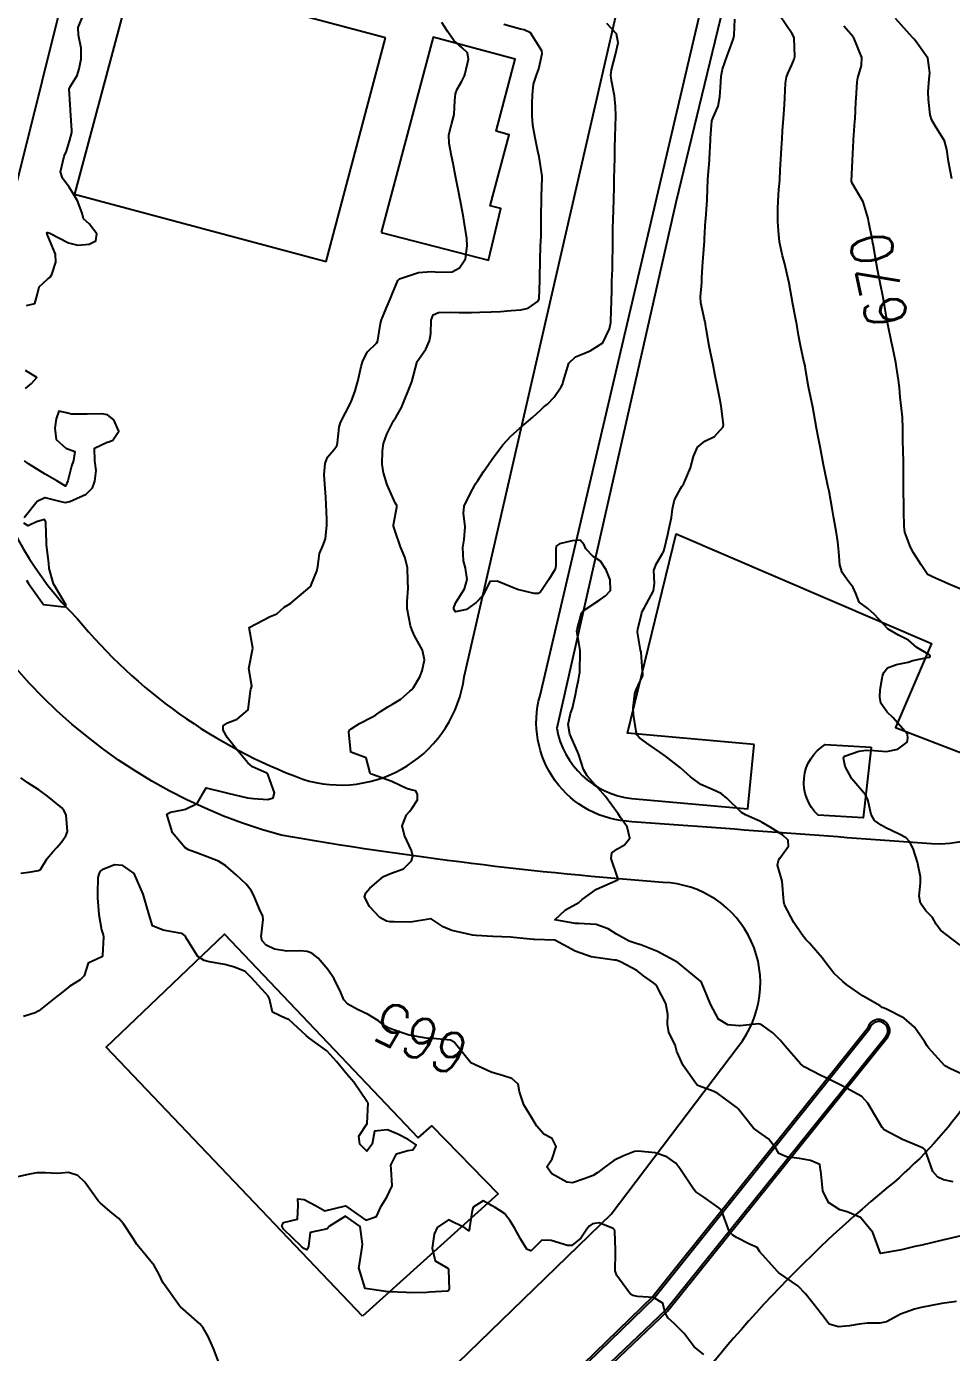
# Model space of a CAD drawing. Header units: metres. Extents: x 292545 to 299085, y 7450245 to 7463078.
# Drawn here: x 295792.5 to 295882.3, y 7458799.6 to 7458928.2 of the extents above; entities that cross this region are included whole.
import ezdxf
from ezdxf.enums import TextEntityAlignment as Align

# ---------------------------------------------------------------- set-up
doc = ezdxf.new("R2010")
doc.units = ezdxf.units.M
for name, color, linetype in [('Area Verde e Lazer', 94, 'Continuous'), ('Cotas', 45, 'Continuous'), ('Curvas de Nivel 1m', 11, 'Continuous'), ('Curvas de Nivel 5m', 15, 'Continuous'), ('Edificações', 30, 'Continuous'), ('Vias Primárias', 230, 'Continuous')]:
    doc.layers.add(name, color=color, linetype=linetype)
doc.styles.add('Style-STANDARD', font='STANDARD.shx')

msp = doc.modelspace()

# ---------------------------------------------------------------- linework, layer by layer
at = {"layer": 'Area Verde e Lazer'}
msp.add_lwpolyline([(295790.51, 7458745.2), (295823.23, 7458773.94), (295854.58, 7458803.75), (295875.91, 7458830.26, 1.297883), (295874.34, 7458830.96), (295853.49, 7458804.94), (295829.59, 7458781.75), (295791.38, 7458747.75), (295789.2, 7458746.09, 1.391455)], format="xyb", close=True, dxfattribs=at)
at = {"layer": 'Curvas de Nivel 1m', "flags": 128}
for points, elevation in [([(295792.51, 7458901.19), (295793.32, 7458901.38), (295793.56, 7458902.19), (295793.73, 7458902.99), (295794.54, 7458903.73), (295794.81, 7458903.91), (295794.97, 7458904.18), (295795.36, 7458905.38), (295795.32, 7458906.17), (295794.59, 7458907.93), (295794.48, 7458908.18), (295794.51, 7458908.26), (295794.59, 7458908.26), (295794.77, 7458908.18), (295796.58, 7458907.25), (295797.48, 7458907.04), (295798.58, 7458907.13), (295799.25, 7458907.45), (295799.34, 7458908.12), (295798.6, 7458909.09), (295798.03, 7458909.57), (295797.9, 7458910.14), (295797.45, 7458911.32), (295796.97, 7458912.15), (295796.65, 7458912.66), (295796.01, 7458913.52), (295795.8, 7458914.16), (295796.17, 7458915.65), (295796.38, 7458916.15), (295796.47, 7458916.37), (295796.7, 7458917.11), (295796.9, 7458917.96), (295796.92, 7458918.15), (295796.79, 7458920.09), (295796.78, 7458920.15), (295796.74, 7458920.68), (295796.64, 7458922.15), (295796.77, 7458922.45), (295797.43, 7458923.49), (295797.64, 7458924.14), (295797.83, 7458925.11), (295797.83, 7458926.14), (295797.57, 7458927.39), (295797.52, 7458928.14), (295797.9, 7458929.08)], 664), ([(295883.63, 7458826.47), (295882.19, 7458827.13), (295881.64, 7458827.43), (295880.08, 7458829.16), (295879.9, 7458829.4), (295879.67, 7458829.77), (295878.71, 7458831.18), (295877.69, 7458832.04), (295876, 7458832.91), (295875.7, 7458833.04), (295875.58, 7458833.09), (295875.36, 7458833.22), (295873.72, 7458834.18), (295872.14, 7458835.26), (295871.74, 7458835.59), (295870.88, 7458836.41), (295870.21, 7458837.28), (295869.76, 7458837.89), (295868.5, 7458839.3), (295868.15, 7458839.67), (295867.79, 7458840.11), (295866.99, 7458841.32), (295866.1, 7458843.05), (295866.02, 7458843.33), (295865.85, 7458845.33), (295865.42, 7458846.89), (295865.52, 7458847.34), (295865.64, 7458847.57), (295865.88, 7458847.93), (295866.48, 7458848.74), (295866.45, 7458849.32), (295865.91, 7458849.83), (295864.69, 7458850.57), (295863.92, 7458851.03), (295863.71, 7458851.14), (295863.23, 7458851.36), (295862.3, 7458851.75), (295861.93, 7458851.99), (295860.48, 7458853.39), (295859.95, 7458853.85), (295859.16, 7458854.2), (295857.96, 7458854.72), (295856.96, 7458855.44), (295855.98, 7458856.31), (295854.54, 7458857.46), (295854, 7458857.83), (295852.95, 7458858.54), (295852.02, 7458859.24), (295851.8, 7458859.5), (295851.69, 7458859.84), (295851.44, 7458861.51), (295851.41, 7458862.14), (295851.57, 7458863.5), (295851.68, 7458863.89), (295852.08, 7458864.73), (295852.34, 7458865.24), (295852.34, 7458865.5), (295852.31, 7458865.71), (295852.16, 7458867.5), (295852.16, 7458867.54), (295852.12, 7458867.75), (295851.83, 7458869.5), (295851.84, 7458869.8), (295852.16, 7458871.08), (295852.25, 7458871.41), (295852.28, 7458871.5), (295852.47, 7458871.8), (295853.36, 7458873.48), (295853.46, 7458874.21), (295853.42, 7458875.48), (295853.62, 7458876.08), (295854.23, 7458877.12), (295854.36, 7458877.34), (295854.42, 7458877.47), (295854.75, 7458878.97), (295854.87, 7458879.46), (295855.12, 7458880.61), (295855.23, 7458881.46), (295855.42, 7458882.33), (295856.02, 7458883.45), (295856.13, 7458883.62), (295856.31, 7458883.92), (295856.95, 7458885.44), (295857.25, 7458886.53), (295857.65, 7458887.43), (295858.36, 7458888.03), (295859.3, 7458888.48), (295860.15, 7458889.4), (295860.16, 7458889.62), (295859.94, 7458891.4), (295859.84, 7458891.97), (295859.55, 7458893.41), (295859.33, 7458894.51), (295859.16, 7458895.41), (295858.82, 7458897.06), (295858.75, 7458897.42), (295858.49, 7458898.94), (295858.42, 7458899.35), (295858.41, 7458899.42), (295858.39, 7458899.53), (295857.97, 7458901.43), (295857.94, 7458902.01), (295858.05, 7458903.42), (295858.08, 7458903.89), (295858.16, 7458905.42), (295858.18, 7458905.81), (295858.31, 7458907.42), (295858.32, 7458907.69), (295858.43, 7458909.42), (295858.44, 7458909.59), (295858.58, 7458911.42), (295858.58, 7458911.47), (295858.66, 7458913.42), (295858.81, 7458915.29), (295858.82, 7458915.42), (295858.9, 7458917.22), (295858.92, 7458917.42), (295859.05, 7458919.09), (295859.16, 7458919.42), (295859.64, 7458920.51), (295859.82, 7458921.41), (295859.86, 7458922.31), (295859.93, 7458923.41), (295860.07, 7458924.12), (295860.52, 7458925.39), (295860.81, 7458926.17), (295861.14, 7458927.07), (295861.2, 7458927.39), (295861.27, 7458928.96)], 668), ([(295883.14, 7458839.13), (295881.79, 7458840.14), (295881.23, 7458840.58), (295880.82, 7458841.15), (295880.44, 7458841.79), (295879.82, 7458842.45), (295879.28, 7458843.18), (295879.15, 7458843.86), (295879.29, 7458845.18), (295879.28, 7458845.76), (295878.99, 7458847.18), (295878.57, 7458848.5), (295878.21, 7458849.19), (295877.9, 7458849.53), (295877.21, 7458849.89), (295875.91, 7458850.52), (295875.46, 7458850.76), (295874.82, 7458851.23), (295874.5, 7458851.8), (295874.18, 7458853.24), (295873.95, 7458853.71), (295872.63, 7458855.25), (295871.98, 7458856.46), (295871.8, 7458857.26), (295871.85, 7458857.4), (295872, 7458857.5), (295873.31, 7458857.94), (295874, 7458858.05), (295874.79, 7458858.02), (295876, 7458857.9), (295877.08, 7458858.12), (295878.01, 7458858.83), (295878.07, 7458859.19), (295878.02, 7458859.59), (295876.59, 7458861.2), (295876.05, 7458861.74), (295875.44, 7458862.6), (295875.34, 7458863.22), (295875.39, 7458863.9), (295875.6, 7458865.21), (295875.73, 7458865.57), (295876.09, 7458866.01), (295876.95, 7458866.35), (295878.1, 7458866.57), (295878.55, 7458866.74), (295880.11, 7458867.05), (295880.21, 7458867.06), (295880.24, 7458867.16), (295880.11, 7458867.31), (295878.94, 7458867.99), (295878.13, 7458868.72), (295877.17, 7458869.2), (295876.14, 7458869.78), (295874.78, 7458871.22), (295874.17, 7458871.79), (295873.34, 7458872.41), (295873, 7458873.25), (295872.76, 7458873.82), (295872.2, 7458874.52), (295871.69, 7458875.27), (295871.47, 7458876.01), (295871.36, 7458877.27), (295871.25, 7458878.26), (295871.1, 7458879.27), (295870.84, 7458880.71), (295870.74, 7458881.28), (295870.41, 7458883.17), (295870.39, 7458883.28), (295870.31, 7458883.68), (295869.97, 7458885.28), (295869.88, 7458885.73), (295869.57, 7458887.29), (295869.38, 7458888.28), (295869.19, 7458889.29), (295868.93, 7458890.75), (295868.83, 7458891.3), (295868.42, 7458893.3), (295868.14, 7458895), (295868.08, 7458895.31), (295867.98, 7458895.78), (295867.65, 7458897.31), (295867.46, 7458898.29), (295867.27, 7458899.32), (295867.16, 7458899.98), (295866.9, 7458901.32), (295866.54, 7458903.33), (295866.1, 7458905.33), (295865.9, 7458906), (295865.6, 7458907.34), (295865.51, 7458908.43), (295865.45, 7458909.34), (295865.43, 7458910.54), (295865.47, 7458911.34), (295865.55, 7458912.44), (295865.62, 7458913.34), (295865.67, 7458914.34), (295865.73, 7458915.33), (295865.8, 7458916.44), (295865.87, 7458917.33), (295865.91, 7458918.13), (295865.98, 7458919.33), (295866.08, 7458920.66), (295866.13, 7458921.33), (295866.2, 7458922.76), (295866.27, 7458923.33), (295866.4, 7458923.7), (295866.79, 7458924.54), (295867.04, 7458925.08), (295867.09, 7458925.32), (295867.02, 7458927.12), (295866.96, 7458927.32), (295866.83, 7458927.52), (295865.59, 7458929.34)], 669), ([(295882.32, 7458913.48), (295882, 7458915.15), (295881.85, 7458916.3), (295881.62, 7458917.15), (295880.72, 7458918.62), (295880.38, 7458919.16), (295880.24, 7458919.66), (295880.05, 7458921.17), (295880.03, 7458921.9), (295880.13, 7458923.17), (295880.21, 7458923.74), (295879.99, 7458925.17), (295878.82, 7458926.86), (295878.67, 7458927.03), (295878.52, 7458927.18), (295876.85, 7458929.02)], 671), ([(295883.25, 7458810.93), (295881.44, 7458810.51), (295880.36, 7458810.24), (295879.43, 7458810.03), (295878.73, 7458809.88), (295877.43, 7458809.57), (295875.42, 7458809.22), (295874.67, 7458811.23), (295873.46, 7458812.7), (295872.17, 7458813.25), (295871.47, 7458813.43), (295870.37, 7458814.17), (295869.81, 7458815.29), (295869.6, 7458817.22), (295869.58, 7458817.29), (295869.57, 7458817.34), (295869.53, 7458817.83), (295868.6, 7458818.23), (295867.53, 7458818.44), (295866.28, 7458818.58), (295865.54, 7458818.91), (295865.39, 7458819.18), (295865.32, 7458819.33), (295864.53, 7458820.33), (295863.56, 7458821), (295863.07, 7458821.36), (295861.59, 7458823.25), (295861.46, 7458823.38), (295859.61, 7458824.72), (295859.15, 7458824.95), (295857.83, 7458825.43), (295857.68, 7458825.5), (295857.61, 7458825.55), (295856.24, 7458827.44), (295855.65, 7458828.79), (295855.52, 7458829.31), (295855.46, 7458829.45), (295854.87, 7458830.66), (295854.72, 7458831.46), (295854.75, 7458832.41), (295854.56, 7458833.46), (295853.73, 7458835.07), (295853.56, 7458835.3), (295853.36, 7458835.48), (295852.4, 7458836.16), (295851.74, 7458836.65), (295850.18, 7458837.52), (295849.75, 7458837.65), (295849.6, 7458837.68), (295847.76, 7458837.92), (295847.31, 7458838), (295845.77, 7458838.55), (295843.85, 7458839.59), (295843.78, 7458839.61), (295841.82, 7458839.66), (295841.78, 7458839.66), (295841.74, 7458839.67), (295839.79, 7458839.88), (295839.53, 7458839.89), (295837.79, 7458839.97), (295836.15, 7458840.05), (295835.79, 7458840.1), (295835.26, 7458840.22), (295833.79, 7458840.56), (295832.96, 7458840.89), (295831.8, 7458841.66), (295831.75, 7458841.67), (295829.8, 7458841.36), (295828.21, 7458841.37), (295827.8, 7458841.39), (295827.46, 7458841.44), (295826.82, 7458841.79), (295825.82, 7458842.88), (295825.32, 7458843.82), (295825.45, 7458844.2), (295825.84, 7458844.64), (295827.15, 7458845.79), (295827.86, 7458846.06), (295829.11, 7458846.52), (295829.87, 7458847.29), (295830.02, 7458847.76), (295829.88, 7458848.32), (295829.2, 7458849.77), (295828.99, 7458850.69), (295829.4, 7458851.77), (295829.64, 7458852.05), (295829.93, 7458852.38), (295830.47, 7458853.23), (295830.45, 7458853.75), (295830.29, 7458854.09), (295829.96, 7458854.15), (295829.41, 7458854.31), (295827.97, 7458854.99), (295826.1, 7458855.67), (295825.97, 7458855.72), (295825.92, 7458855.74), (295825.87, 7458855.8), (295825.47, 7458857.29), (295823.99, 7458857.83), (295823.81, 7458859.83), (295823.86, 7458859.99), (295824.03, 7458860.12), (295824.83, 7458860.62), (295826.04, 7458861.24), (295826.4, 7458861.44), (295826.88, 7458861.79), (295827.59, 7458862.24), (295828.05, 7458862.49), (295828.84, 7458862.99), (295829.73, 7458863.76), (295829.9, 7458863.93), (295830.07, 7458864.11), (295830.69, 7458865.14), (295830.93, 7458865.75), (295831.15, 7458866.8), (295830.96, 7458867.75), (295830.13, 7458869.2), (295829.9, 7458869.76), (295829.8, 7458870.11), (295829.45, 7458871.77), (295829.46, 7458872.47), (295829.56, 7458873.77), (295829.52, 7458874.44), (295829.48, 7458875.77), (295829.24, 7458876.75), (295828.81, 7458877.77), (295828.25, 7458879.39), (295828.15, 7458879.78), (295828.15, 7458879.89), (295828.27, 7458880.59), (295828.46, 7458881.6), (295828.45, 7458881.78), (295828.39, 7458881.88), (295828.29, 7458882.04), (295827.51, 7458883.79), (295827.18, 7458884.94), (295827.05, 7458885.79), (295827.06, 7458887.08), (295827.18, 7458887.79), (295827.48, 7458888.68), (295828.03, 7458889.78), (295828.15, 7458890), (295828.38, 7458890.37), (295828.9, 7458891.27), (295829.11, 7458891.77), (295829.6, 7458892.95), (295829.91, 7458893.76), (295830.44, 7458895.75), (295831.28, 7458896.93), (295831.62, 7458897.74), (295831.75, 7458898.47), (295831.8, 7458899.74), (295831.98, 7458900.26), (295832.5, 7458900.51), (295833.68, 7458900.54), (295834.5, 7458900.51), (295835.7, 7458900.5), (295836.51, 7458900.52), (295837.62, 7458900.56), (295838.51, 7458900.61), (295839.56, 7458900.7), (295840.5, 7458900.77), (295841.2, 7458900.92), (295842.18, 7458901.61), (295842.29, 7458901.84), (295842.34, 7458903.61), (295842.34, 7458903.82), (295842.36, 7458905.61), (295842.36, 7458905.82), (295842.45, 7458907.61), (295842.46, 7458907.75), (295842.47, 7458909.61), (295842.48, 7458909.75), (295842.49, 7458911.61), (295842.49, 7458911.76), (295842.57, 7458913.61), (295842.57, 7458913.71), (295842.26, 7458915.61), (295842.16, 7458916.14), (295841.87, 7458917.62), (295841.67, 7458918.67), (295841.58, 7458919.62), (295841.61, 7458920.76), (295841.63, 7458921.62), (295841.74, 7458922.65), (295842.05, 7458923.62), (295842.25, 7458924.15), (295842.58, 7458925.61), (295842.53, 7458925.88), (295841.43, 7458927.62), (295840.83, 7458927.91), (295840.46, 7458928), (295838.83, 7458928.44)], 666), ([(295882.47, 7458816.17), (295881.51, 7458816.36), (295880.97, 7458816.61), (295880.49, 7458817.16), (295879.91, 7458818.8), (295879.77, 7458819.17), (295879.68, 7458819.31), (295879.55, 7458819.42), (295879.09, 7458819.63), (295877.55, 7458820.28), (295876.94, 7458820.58), (295875.77, 7458821.22), (295875.57, 7458821.42), (295874.49, 7458823.23), (295874.17, 7458823.8), (295873.6, 7458824.44), (295872.12, 7458825.25), (295871.62, 7458825.51), (295870.45, 7458826.1), (295869.62, 7458826.47), (295868, 7458827.31), (295867.64, 7458827.61), (295866.16, 7458829.33), (295865.67, 7458829.89), (295864.94, 7458830.61), (295863.92, 7458831.36), (295863.68, 7458831.47), (295863.56, 7458831.48), (295862.37, 7458831.37), (295861.75, 7458831.31), (295861.68, 7458831.31), (295860.6, 7458831.39), (295859.69, 7458831.95), (295858.89, 7458833.41), (295858.56, 7458834.26), (295858.05, 7458835.43), (295857.93, 7458835.62), (295857.74, 7458835.8), (295855.75, 7458837.45), (295853.77, 7458838.52), (295852.13, 7458839.14), (295851.78, 7458839.24), (295851.02, 7458839.51), (295849.79, 7458840.18), (295848.97, 7458840.71), (295847.8, 7458841.14), (295846.14, 7458841.22), (295845.8, 7458841.23), (295843.8, 7458841.59), (295844.84, 7458842.56), (295845.83, 7458843.11), (295846.13, 7458843.26), (295846.44, 7458843.56), (295847.84, 7458844.57), (295849.68, 7458845.35), (295849.85, 7458845.42), (295849.91, 7458845.46), (295849.94, 7458845.52), (295849.86, 7458845.8), (295849.25, 7458847.53), (295849.32, 7458848.09), (295849.89, 7458848.48), (295850.56, 7458848.84), (295851.09, 7458849.51), (295850.81, 7458850.61), (295850.18, 7458851.52), (295849.93, 7458851.87), (295848.72, 7458853.53), (295847.96, 7458854.39), (295846.92, 7458855.56), (295846.58, 7458856.16), (295846.13, 7458857.57), (295846, 7458857.9), (295845.24, 7458859.58), (295845.09, 7458860.53), (295845.32, 7458861.58), (295845.5, 7458862.12), (295845.82, 7458863.57), (295845.86, 7458863.78), (295846.08, 7458864.86), (295846.2, 7458865.46), (295846.21, 7458865.57), (295846.23, 7458865.7), (295846.26, 7458867.57), (295846.25, 7458867.7), (295846.12, 7458868.49), (295845.93, 7458869.57), (295845.96, 7458869.75), (295846.14, 7458870.37), (295846.37, 7458871.36), (295846.56, 7458871.56), (295848.17, 7458872.62), (295848.71, 7458873), (295849.19, 7458873.53), (295849.17, 7458874.56), (295848.78, 7458875.53), (295848.22, 7458876.37), (295847.51, 7458876.84), (295846.82, 7458877.56), (295846.64, 7458877.97), (295846.24, 7458878.42), (295845.48, 7458878.34), (295844.24, 7458878.06), (295843.97, 7458877.86), (295843.88, 7458877.59), (295843.9, 7458875.91), (295843.83, 7458875.59), (295843.22, 7458874.58), (295842.57, 7458873.61), (295842.4, 7458873.39), (295842.18, 7458873.24), (295841.79, 7458873.23), (295840.18, 7458873.64), (295838.19, 7458874.45), (295837.47, 7458874.4), (295837.13, 7458873.67), (295836.81, 7458873.04), (295836.17, 7458872.37), (295835.22, 7458871.69), (295834.16, 7458871.46), (295834, 7458871.71), (295833.99, 7458871.89), (295834.17, 7458872.36), (295835.02, 7458873.7), (295835.29, 7458874.6), (295835.14, 7458875.7), (295834.92, 7458876.4), (295834.87, 7458877.7), (295835.01, 7458878.46), (295835.08, 7458879.7), (295834.93, 7458881.04), (295835, 7458881.7), (295835.65, 7458883.04), (295836, 7458883.68), (295836.11, 7458883.88), (295836.31, 7458884.21), (295836.9, 7458885.1), (295837.28, 7458885.67), (295837.72, 7458886.28), (295838.35, 7458887.13), (295838.57, 7458887.43), (295838.75, 7458887.66), (295839.52, 7458888.49), (295840.37, 7458889.26), (295840.82, 7458889.63), (295841.67, 7458890.34), (295842.39, 7458891.01), (295842.71, 7458891.3), (295843.07, 7458891.6), (295843.74, 7458892.27), (295844.42, 7458893.29), (295844.56, 7458893.59), (295844.61, 7458893.78), (295845.15, 7458895.58), (295845.81, 7458896.21), (295846.46, 7458896.46), (295847.23, 7458896.78), (295848.47, 7458897.54), (295849.1, 7458898.92), (295849.22, 7458899.53), (295849.27, 7458900.76), (295849.29, 7458901.53), (295849.32, 7458902.74), (295849.33, 7458903.53), (295849.38, 7458904.71), (295849.39, 7458905.53), (295849.41, 7458906.7), (295849.42, 7458907.53), (295849.44, 7458908.69), (295849.46, 7458909.53), (295849.49, 7458910.39), (295849.52, 7458911.53), (295849.55, 7458912.63), (295849.57, 7458913.53), (295849.59, 7458914.45), (295849.61, 7458915.53), (295849.63, 7458916.46), (295849.66, 7458917.53), (295849.69, 7458918.56), (295849.71, 7458919.53), (295849.7, 7458920.48), (295849.58, 7458921.53), (295849.3, 7458923.01), (295849.24, 7458923.53), (295849.3, 7458924.05), (295849.69, 7458925.53), (295849.95, 7458926.66), (295849.77, 7458927.53), (295848.84, 7458928.55)], 667), ([(295792.41, 7458893.14), (295793, 7458893.61), (295793.5, 7458894.19), (295792.43, 7458894.88)], 664), ([(295792.27, 7458880.6), (295793.54, 7458882.19), (295794.29, 7458882.56), (295795.85, 7458882.16), (295796.28, 7458882.08), (295796.71, 7458882.15), (295798.29, 7458882.86), (295798.92, 7458883.5), (295799.16, 7458884.12), (295799.26, 7458885.18), (295799.14, 7458886.12), (295799.12, 7458887.35), (295800.35, 7458887.93), (295800.5, 7458887.96), (295800.88, 7458888.1), (295801.47, 7458888.99), (295800.98, 7458890.1), (295800.39, 7458890.56), (295799.82, 7458890.68), (295798.39, 7458890.65), (295796.88, 7458890.64), (295796.39, 7458890.76), (295795.64, 7458890.91), (295795.39, 7458890.17), (295795.25, 7458889.29), (295795.38, 7458888.17), (295796.34, 7458887.35), (295797.21, 7458887.01), (295797.07, 7458886.15), (295796.89, 7458885.58), (295796.54, 7458884.16), (295796.3, 7458883.66), (295795.44, 7458884.17), (295794.31, 7458884.81), (295792.71, 7458885.81), (295792.33, 7458886.1)], 664), ([(295792.51, 7458874.52), (295792.72, 7458874.2), (295794.16, 7458872.18), (295796.16, 7458871.95), (295796.33, 7458871.99), (295796.33, 7458872.16), (295796.17, 7458872.43), (295795.14, 7458874.17), (295794.71, 7458875.67), (295794.67, 7458876.18), (295794.46, 7458877.95), (295794.44, 7458878.18), (295794.4, 7458880.04), (295794.39, 7458880.18), (295794.27, 7458880.43), (295793.48, 7458880.19), (295792.67, 7458879.79), (295792.26, 7458880.05)], 664), ([(295791.96, 7458846.1), (295792.73, 7458846.2), (295793.69, 7458846.36), (295793.86, 7458846.47), (295794.52, 7458847.53), (295795.06, 7458848.17), (295795.46, 7458848.59), (295795.89, 7458849.09), (295796.34, 7458849.72), (295796.48, 7458850.15), (295796.35, 7458851.72), (295796.16, 7458852.16), (295795.93, 7458852.43), (295794.56, 7458853.56), (295793.95, 7458854.02), (295793.71, 7458854.18), (295792.63, 7458854.87), (295791.96, 7458855.34)], 664), ([(295858.26, 7458799.42), (295857.31, 7458800.17), (295856.35, 7458801.44), (295855.34, 7458802.44), (295854.81, 7458802.92), (295854.51, 7458803.46), (295854.27, 7458804.38), (295853.37, 7458804.93), (295851.82, 7458805.04), (295851.37, 7458805.14), (295851.14, 7458805.27), (295850.93, 7458805.51), (295849.82, 7458807.09), (295849.65, 7458807.52), (295849.68, 7458809.26), (295849.67, 7458809.52), (295849.61, 7458811.36), (295849.6, 7458811.52), (295849.45, 7458811.63), (295848.1, 7458812.18), (295847.46, 7458812.09), (295847.14, 7458811.87), (295846.89, 7458811.56), (295846.31, 7458810.7), (295845.43, 7458809.99), (295845.03, 7458809.98), (295843.44, 7458810.46), (295842.54, 7458810.5), (295841.65, 7458809.62), (295841.54, 7458809.5), (295841.42, 7458809.48), (295841.08, 7458809.62), (295840.45, 7458810.62), (295839.91, 7458811.64), (295839.46, 7458812.39), (295838.9, 7458813.08), (295838.01, 7458813.66), (295837.66, 7458813.85), (295837.48, 7458813.97), (295836.83, 7458814.32), (295835.87, 7458813.69), (295835.76, 7458813.39), (295835.51, 7458811.69), (295835.51, 7458811.64), (295835.45, 7458811.42), (295835.06, 7458811.69), (295833.46, 7458812.46), (295832.38, 7458811.73), (295832.09, 7458811.08), (295831.9, 7458809.73), (295832.18, 7458808.5), (295833.4, 7458807.79), (295833.47, 7458807.71), (295833.48, 7458807.63), (295833.53, 7458805.71), (295833.48, 7458805.61), (295833.38, 7458805.57), (295831.64, 7458805.47), (295831.38, 7458805.44), (295829.73, 7458805.4), (295829.38, 7458805.41), (295827.66, 7458805.5), (295827.38, 7458805.52), (295825.38, 7458805.81), (295824.76, 7458807.82), (295824.87, 7458808.36), (295825.09, 7458809.81), (295825.12, 7458810.12), (295824.91, 7458811.82), (295823.46, 7458812.83), (295821.91, 7458811.85), (295821.7, 7458811.61), (295821.45, 7458811.55), (295820.06, 7458811.26), (295819.89, 7458809.88), (295819.73, 7458809.57), (295819.42, 7458809.69), (295819.19, 7458809.88), (295817.45, 7458811.57), (295817.28, 7458811.9), (295817.46, 7458812.21), (295818.82, 7458812.53), (295818.89, 7458813.89), (295818.85, 7458814.52), (295819.48, 7458814.45), (295820.58, 7458813.87), (295821.47, 7458813.36), (295823.47, 7458813.83), (295825.46, 7458812.43), (295826.47, 7458812.79), (295826.95, 7458813.8), (295827.48, 7458814.67), (295828.01, 7458815.77), (295827.91, 7458817.38), (295827.88, 7458817.78), (295828.43, 7458818.87), (295829.54, 7458819.19), (295830.02, 7458819.27), (295830.32, 7458819.75), (295829.55, 7458820.28), (295828.54, 7458820.79), (295827.56, 7458821.2), (295826.28, 7458821.09), (295826.05, 7458819.8), (295825.54, 7458819.14), (295824.86, 7458819.82), (295824.77, 7458820.6), (295825.57, 7458821.81), (295825.67, 7458823.81), (295825.65, 7458823.86), (295825.59, 7458823.93), (295824.28, 7458825.82), (295823.62, 7458826.6), (295822.6, 7458827.84), (295821.65, 7458828.86), (295821.08, 7458829.28), (295820.27, 7458829.87), (295819.93, 7458830.14), (295819.67, 7458830.37), (295817.97, 7458831.9), (295817.69, 7458832), (295816.4, 7458832.62), (295816.09, 7458833.92), (295815.97, 7458834.18), (295815.72, 7458834.45), (295814.36, 7458835.94), (295813.74, 7458836.57), (295812.71, 7458837), (295811.75, 7458837.23), (295810.24, 7458837.51), (295809.76, 7458837.62), (295809.14, 7458838.01), (295808.12, 7458839.68), (295807.9, 7458840.02), (295807.78, 7458840.13), (295807.57, 7458840.24), (295805.79, 7458840.58), (295804.74, 7458841), (295804.43, 7458842.06), (295803.83, 7458844.07), (295802.96, 7458846.08), (295801.86, 7458846.85), (295801.05, 7458846.92), (295799.86, 7458846.44), (295799.67, 7458846.29), (295799.55, 7458846.11), (295799.42, 7458845.69), (295799.4, 7458844.12), (295799.41, 7458843.7), (295799.52, 7458842.11), (295799.79, 7458840.62), (295799.95, 7458840.11), (295799.97, 7458839.92), (295799.88, 7458838.11), (295799.85, 7458838.02), (295799.76, 7458837.95), (295798.51, 7458837.37), (295798.12, 7458836.13), (295797.73, 7458835.76), (295796.73, 7458835.15), (295795.71, 7458834.35), (295795.48, 7458834.16), (295793.7, 7458832.76), (295793.34, 7458832.55), (295792.23, 7458832.2)], 664), ([(295811.29, 7458798.38), (295810.65, 7458799.99), (295810.16, 7458801.16), (295809.65, 7458802), (295809.34, 7458802.38), (295807.47, 7458804.02), (295807.35, 7458804.13), (295805.99, 7458806.04), (295805.75, 7458806.4), (295805.39, 7458807.16), (295804.92, 7458808.05), (295803.42, 7458809.84), (295803.21, 7458810.07), (295802.85, 7458810.66), (295801.92, 7458812.09), (295801.46, 7458812.6), (295800.63, 7458813.27), (295799.65, 7458814.12), (295799.48, 7458814.33), (295798.18, 7458816.13), (295797.51, 7458816.79), (295796.58, 7458817.08), (295795.51, 7458816.98), (295794.36, 7458817.02), (295793.51, 7458817.05), (295792.81, 7458816.9), (295791.51, 7458816.61)], 663)]:
    msp.add_lwpolyline(points, dxfattribs=dict(at, elevation=elevation))
at = {"layer": 'Curvas de Nivel 5m', "flags": 128}
for points, elevation in [([(295882.79, 7458804.55), (295881.37, 7458804.37), (295880.35, 7458804.17), (295879.36, 7458803.98), (295878.72, 7458803.82), (295877.35, 7458803.32), (295877.12, 7458803.19), (295875.99, 7458802.57), (295875.34, 7458802.45), (295874.13, 7458802.44), (295873.34, 7458802.36), (295872.41, 7458802.18), (295871.34, 7458802.08), (295870.43, 7458802.36), (295869.71, 7458803.28), (295869.56, 7458803.5), (295869.36, 7458803.73), (295868.12, 7458805.3), (295867.38, 7458806.07), (295865.55, 7458807.34), (295865.46, 7458807.4), (295865.4, 7458807.45), (295863.7, 7458809.36), (295863.59, 7458809.53), (295863.43, 7458809.78), (295862.69, 7458810.11), (295861.44, 7458810.77), (295861.06, 7458811), (295860.72, 7458811.39), (295860.27, 7458812.59), (295859.97, 7458813.4), (295859.72, 7458813.65), (295859.48, 7458813.81), (295858.25, 7458814.66), (295857.49, 7458815.2), (295857.28, 7458815.43), (295856.84, 7458816.1), (295855.94, 7458817.45), (295855.53, 7458817.96), (295854.67, 7458818.59), (295853.54, 7458818.96), (295851.88, 7458819.15), (295851.54, 7458819.1), (295850.39, 7458818.65), (295849.53, 7458818.22), (295848.54, 7458817.53), (295847.98, 7458817.07), (295847.51, 7458816.79), (295846.63, 7458816.44), (295845.5, 7458816.06), (295844.96, 7458816.12), (295843.51, 7458816.95), (295843.02, 7458817.61), (295843.53, 7458818.38), (295843.91, 7458819.59), (295843.55, 7458820.37), (295842.74, 7458820.79), (295842.03, 7458821.61), (295841.57, 7458822.38), (295840.8, 7458823.63), (295840.36, 7458824.88), (295840.25, 7458825.63), (295839.62, 7458826.2), (295838.82, 7458826.45), (295837.63, 7458826.79), (295835.64, 7458827.69), (295834.04, 7458829.71), (295833.66, 7458829.89), (295832, 7458830.07), (295831.67, 7458830.07), (295831.32, 7458830.09), (295829.67, 7458830.39), (295828.77, 7458830.67), (295827.68, 7458831.08), (295827.23, 7458831.34), (295826.69, 7458831.79), (295825.69, 7458832.41), (295824.64, 7458832.88), (295823.71, 7458833.41), (295823.33, 7458833.83), (295823.03, 7458834.53), (295822.38, 7458835.84), (295821.75, 7458836.76), (295820.81, 7458837.86), (295820.22, 7458838.33), (295819.77, 7458838.51), (295819.08, 7458838.58), (295817.77, 7458838.54), (295816.58, 7458838.73), (295815.77, 7458839.13), (295815.4, 7458839.55), (295815.29, 7458839.93), (295815.47, 7458841.6), (295815.44, 7458841.93), (295815.13, 7458842.61), (295814.59, 7458843.94), (295814.33, 7458844.44), (295813.84, 7458845.03), (295812.87, 7458845.96), (295811.87, 7458846.82), (295811.15, 7458847.26), (295809.88, 7458847.76), (295809.21, 7458848.01), (295808.24, 7458848.37), (295807.89, 7458848.58), (295806.67, 7458850.03), (295806.13, 7458851.83), (295806.5, 7458852.03), (295807.69, 7458852.25), (295807.93, 7458852.3), (295809.09, 7458852.85), (295809.73, 7458853.99), (295809.96, 7458854.37), (295811.67, 7458853.97), (295811.95, 7458853.89), (295812.06, 7458853.86), (295813.95, 7458853.42), (295814.53, 7458853.35), (295815.94, 7458853.25), (295816.45, 7458853.41), (295816.57, 7458853.91), (295815.97, 7458855.62), (295815.85, 7458855.8), (295815.56, 7458855.93), (295814.46, 7458856.43), (295813.98, 7458856.8), (295813.01, 7458857.96), (295812.01, 7458859.24), (295811.59, 7458859.97), (295811.59, 7458860.41), (295812.03, 7458860.68), (295812.97, 7458861.03), (295814.04, 7458861.95), (295814.24, 7458863.78), (295814.28, 7458863.95), (295814.38, 7458864.25), (295814.09, 7458865.95), (295814.48, 7458867.94), (295814.14, 7458869.95), (295816.15, 7458871), (295816.8, 7458871.27), (295817.53, 7458871.91), (295817.92, 7458872.15), (295818.17, 7458872.3), (295820.04, 7458873.87), (295820.11, 7458873.95), (295820.19, 7458874.14), (295820.69, 7458875.39), (295820.78, 7458875.86), (295820.95, 7458877.13), (295821.26, 7458877.86), (295821.55, 7458878.55), (295821.68, 7458879.86), (295821.67, 7458880.45), (295821.6, 7458881.86), (295821.58, 7458882.57), (295821.47, 7458883.86), (295821.39, 7458884.78), (295821.5, 7458885.86), (295821.74, 7458886.45), (295822.35, 7458887.17), (295822.63, 7458887.57), (295822.7, 7458887.85), (295822.85, 7458889.36), (295822.98, 7458889.84), (295823.46, 7458890.77), (295824.01, 7458891.83), (295824.41, 7458892.91), (295824.62, 7458893.62), (295824.68, 7458893.82), (295825, 7458895.26), (295825.15, 7458895.81), (295825.6, 7458896.67), (295826.47, 7458897.52), (295826.58, 7458897.69), (295826.62, 7458897.8), (295826.86, 7458899.42), (295826.98, 7458899.8), (295827.43, 7458900.87), (295827.8, 7458901.79), (295828.02, 7458902.29), (295828.54, 7458903.61), (295828.72, 7458903.78), (295830.55, 7458904.39), (295831.81, 7458904.47), (295832.55, 7458904.41), (295833.82, 7458904.45), (295834.55, 7458904.82), (295835.12, 7458905.7), (295835.3, 7458906.98), (295835.24, 7458907.69), (295835.01, 7458909.29), (295834.94, 7458909.7), (295834.63, 7458911.31), (295834.56, 7458911.63), (295834.55, 7458911.7), (295834.53, 7458911.8), (295834.16, 7458913.71), (295833.92, 7458914.95), (295833.77, 7458915.71), (295833.54, 7458916.88), (295833.5, 7458917.72), (295833.75, 7458918.75), (295834.01, 7458919.71), (295834.09, 7458921.05), (295834.14, 7458921.71), (295834.32, 7458922.15), (295834.77, 7458922.95), (295835.02, 7458923.46), (295835.1, 7458923.7), (295835.4, 7458925.09), (295835.32, 7458925.69), (295834.81, 7458926.18), (295833.98, 7458926.88), (295833.41, 7458927.72), (295832.84, 7458928.62)], 665), ([(295883.98, 7458873.33), (295882.19, 7458874.09), (295880.53, 7458874.82), (295880.2, 7458874.97), (295880.08, 7458875.04), (295879.93, 7458875.16), (295879.37, 7458876.02), (295878.6, 7458877.18), (295878.47, 7458877.42), (295878.24, 7458877.91), (295877.78, 7458879.19), (295877.69, 7458879.76), (295877.67, 7458881.2), (295877.66, 7458881.82), (295877.64, 7458883.2), (295877.64, 7458883.87), (295877.65, 7458885.2), (295877.64, 7458885.89), (295877.62, 7458887.2), (295877.59, 7458887.96), (295877.57, 7458889.2), (295877.54, 7458890.35), (295877.46, 7458891.19), (295877.32, 7458892.29), (295877.24, 7458893.2), (295877.16, 7458893.93), (295876.97, 7458895.2), (295876.88, 7458895.64), (295876.56, 7458897.21), (295876.47, 7458897.61), (295876.14, 7458899.21), (295876.06, 7458899.65), (295875.79, 7458901.22), (295875.63, 7458902.12), (295875.41, 7458903.22), (295875.12, 7458904.66), (295875.02, 7458905.23), (295874.69, 7458907.12), (295874.67, 7458907.23), (295874.59, 7458907.63), (295874.28, 7458909.23), (295874.22, 7458909.63), (295873.73, 7458911.24), (295872.66, 7458913.05), (295872.59, 7458913.25), (295872.68, 7458915.25), (295872.77, 7458917.18), (295872.78, 7458917.25), (295872.92, 7458919.05), (295872.94, 7458919.25), (295873.02, 7458920.98), (295873.03, 7458921.25), (295873.15, 7458922.86), (295873.22, 7458923.25), (295873.57, 7458924.46), (295873.58, 7458925.24), (295872.82, 7458927.13), (295872.78, 7458927.21), (295872.76, 7458927.25), (295871.84, 7458928.27)], 670)]:
    msp.add_lwpolyline(points, dxfattribs=dict(at, elevation=elevation))
at = {"layer": 'Edificações'}
for points in [[(295863.15, 7458858.58), (295850.84, 7458859.69), (295855.56, 7458879.04), (295880.36, 7458868.4), (295876.86, 7458860.25), (295883.75, 7458857.58), (295890.11, 7458873.21), (295895.13, 7458871.03), (295908, 7458901.5), (295905.19, 7458902.89), (295911.63, 7458916.09), (295891.99, 7458925.68), (295878.45, 7458932.96), (295879.21, 7458936.47), (295875.35, 7458938.39), (295863.36, 7458943.52), (295855.53, 7458911.17), (295843.98, 7458860.18, 0.333925), (295851.26, 7458853.36), (295862.52, 7458852.35)], [(295874.51, 7458858.33), (295873.71, 7458851.47), (295869.36, 7458851.73, -0.500083), (295870.05, 7458858.59)]]:
    msp.add_lwpolyline(points, format="xyb", close=True, dxfattribs=at)
for points in [[(295827.35, 7458927.13), (295802.96, 7458933.64), (295797.18, 7458911.97), (295821.6, 7458905.45)], [(295826.95, 7458908.27), (295837.37, 7458905.59), (295838.55, 7458910.6), (295837.52, 7458910.84), (295839.36, 7458917.74), (295838.09, 7458918.08), (295839.96, 7458925.09), (295831.99, 7458927.22)], [(295825.13, 7458803.14), (295800.25, 7458829.24), (295811.72, 7458840.18), (295830.54, 7458820.44), (295831.84, 7458821.58), (295838.28, 7458815.01)]]:
    msp.add_lwpolyline(points, close=True, dxfattribs=at)
at = {"layer": 'Vias Primárias'}
for points in [[(295865.57, 7458514.46), (295785.41, 7458724.29, 0.420495), (295782.04, 7458723.87, 0.087123), (295780.12, 7458722.27), (295769.61, 7458740.52), (295808.78, 7458774.3), (295829.05, 7458793.43), (295849.26, 7458813.02), (295861.58, 7458829.29, 0.619503), (295854.29, 7458845.2, -0.023983), (295817.22, 7458849.78, -0.302133), (295779.08, 7458893.57, -0.041596), (295794.77, 7458961.41, -0.007394), (295808.3, 7459013.8, -0.044215), (295837.9, 7459082.12, -0.03276), (295875.91, 7459139.85, -0.031206), (295922.63, 7459201.13, -0.025451), (295970.22, 7459249.95), (295975.42, 7459254.17), (296004.79, 7459280.39), (296030.37, 7459299.51), (296059.88, 7459319.21), (296102.96, 7459347.58)], [(295948.53, 7458837.94), (295902.28, 7458841.63, 0.331142), (295888.87, 7458833.22, -0.128236), (295876.16, 7458815.67, 0.071627), (295852.4, 7458789.56, -0.008739), (295798.56, 7458740.36, -0.067021), (295796.82, 7458738.88, 0.43898), (295795.13, 7458729.94), (295820.68, 7458665.34)]]:
    msp.add_lwpolyline(points, format="xyb", dxfattribs=at)
for points in [[(295842.36, 7458863.34), (295863.11, 7458951.85), (295874.52, 7458983.61, 0.066168), (295880.26, 7459009.75, -1.478702), (295881.48, 7459010.03, -0.093602), (295880.19, 7458980.98, -0.025836), (295876.64, 7458952.11, 0.26178), (295888.8, 7458929.12, 0.182969), (295915.63, 7458923.9, -0.606417), (295918.56, 7458917.33, 0.059346), (295913.52, 7458908.48, -0.002988), (295891.11, 7458856.09, -0.3336), (295880.37, 7458848.94, 0.00015), (295851.26, 7458851.1, -0.485248)], [(295807.08, 7458975.34), (295788.76, 7458901.97, 0.264023), (295797.43, 7458870.81, 0.132365), (295819.32, 7458855.23, 0.466481), (295835, 7458865.14), (295853.45, 7458945.47), (295860.31, 7458964.86), (295861.28, 7458967.93), (295858.62, 7458966.2), (295854.61, 7458964.19, -0.362401), (295811.96, 7458976.37, 0.897244)], [(295790.69, 7458745.09), (295823.37, 7458773.79), (295854.73, 7458803.61), (295876.06, 7458830.14, 1.264459), (295874.15, 7458831.05), (295853.34, 7458805.07), (295829.45, 7458781.89), (295791.25, 7458747.91), (295789.08, 7458746.25, 1.347912)]]:
    msp.add_lwpolyline(points, format="xyb", close=True, dxfattribs=at)

# ---------------------------------------------------------------- texts
at = {"layer": 'Cotas', "style": 'Style-STANDARD'}
for s, rotation, p in [('670', 101.6969, (295875.23, 7458903.62, 670)), ('665', 154.6922, (295830.76, 7458830.06, 665))]:
    msp.add_text(s, height=4, rotation=rotation, dxfattribs=at).set_placement(p, align=Align.MIDDLE_CENTER)

doc.saveas('drawing.dxf')
